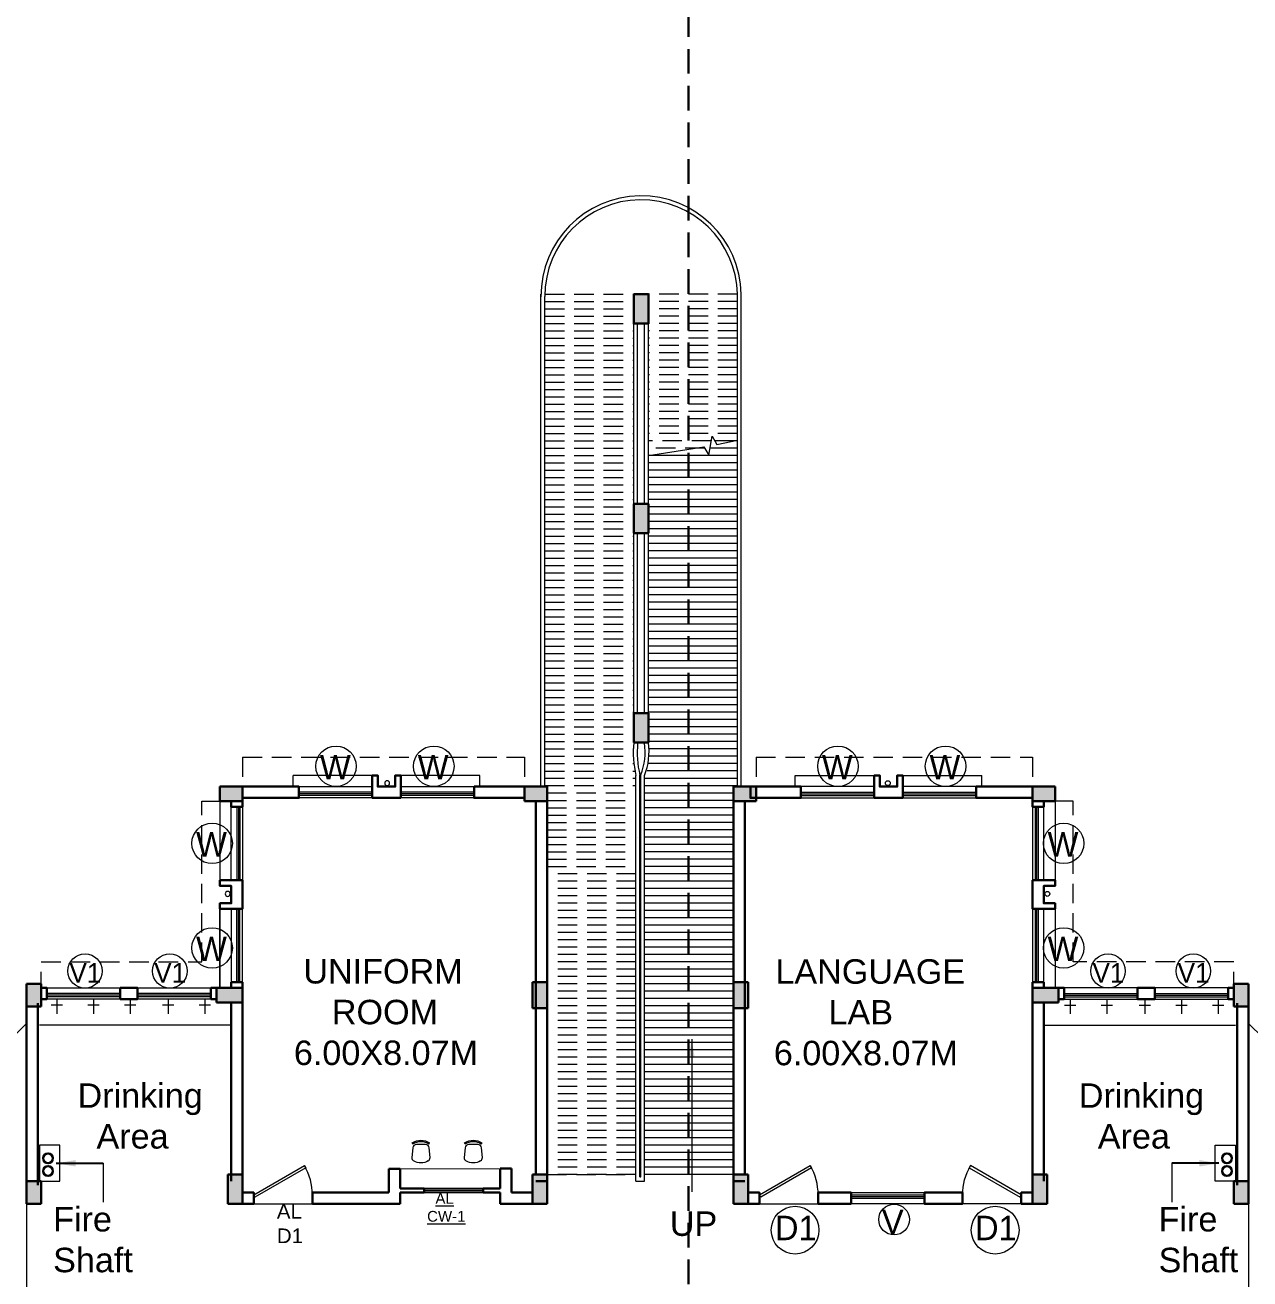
# Model space of a CAD drawing. Header units: millimetres. Extents: x 3614 to 12428, y -844 to 6844.
# Drawn here: x 5424.04 to 5449.09, y -685.36 to -659.72 of the extents above; entities that cross this region are included whole.
import ezdxf

# ---------------------------------------------------------------- set-up
doc = ezdxf.new("R2010")
doc.units = ezdxf.units.MM
doc.header["$LTSCALE"] = 40
doc.header["$MEASUREMENT"] = 0
doc.linetypes.add('DASHED', pattern=[0.75, 0.5, -0.25])
doc.linetypes.add('DASHED2', pattern=[0.375, 0.25, -0.125])
doc.layers.get('0').update_dxf_attribs({"linetype": 'CONTINUOUS', "lineweight": 20})
for name, color, linetype, lineweight in [('CLL LEV.', 15, 'CONTINUOUS', 18), ('Column', 252, 'CONTINUOUS', 30), ('Column Hatch', 253, 'CONTINUOUS', 13), ('Dim', 220, 'CONTINUOUS', 15), ('Door', 54, 'CONTINUOUS', 18), ('EXPANSION JOINT', 248, 'CONTINUOUS', 20), ('Fixture', 44, 'CONTINUOUS', 15), ('Furniture', 13, 'CONTINUOUS', 15), ('Hidden', 30, 'DASHED', 18), ('LINE', 22, 'CONTINUOUS', 13), ('Railing', 23, 'CONTINUOUS', 18), ('RAMP', 213, 'CONTINUOUS', 15), ('Section', 72, 'DASHED2', 30), ('Services', 1, 'DASHED', 30), ('TEXT', 7, 'CONTINUOUS', 20), ('Ventilator', 6, 'DASHED', 18), ('Wall', 7, 'CONTINUOUS', 30), ('Window', 150, 'CONTINUOUS', 15), ('Window-Wall', 7, 'CONTINUOUS', 18)]:
    doc.layers.add(name, color=color, linetype=linetype, lineweight=lineweight)
doc.styles.add('DIM', font='arial.ttf')
doc.styles.add('L120', font='simplex.shx', dxfattribs={"height": 1})
doc.styles.get("Standard").update_dxf_attribs({"font": 'txt.shx', "height": 0.03937})
doc.styles.add('STYLE9', font='GOTHIC.TTF')
doc.styles.add('Tabrej', font='GOTHIC.TTF')
doc.dimstyles.new('Current Dim style', dxfattribs={"dimscale": 0.3, "dimtxt": 1.8, "dimasz": 1.2, "dimexe": 0.18, "dimexo": 1, "dimgap": 0.09, "dimtad": 0, "dimzin": 0, "dimdsep": 46, "dimtxsty": 'Tabrej', "dimcen": 0.09, "dimclrd": 256, "dimclre": 256, "dimclrt": 7, "dimadec": 0, "dimazin": 0, "dimtfac": 1, "dimtofl": 0, "dimtmove": 2, "dimatfit": 3, "dimfxl": 0, "dimtolj": 1, "dimtzin": 0, "dimlwd": -1, "dimlwe": -1, "dimarcsym": 0})
doc.dimstyles.get("Standard").update_dxf_attribs({"dimtxt": 0.18, "dimasz": 0.18, "dimexe": 0.18, "dimexo": 0.0625, "dimgap": 0.09, "dimtad": 0, "dimtih": 1, "dimtoh": 1, "dimdec": 4, "dimzin": 0, "dimdsep": 46, "dimtxsty": 'Standard', "dimcen": 0.09, "dimadec": 0, "dimazin": 0, "dimtfac": 1, "dimtdec": 4, "dimtofl": 0, "dimtmove": 0, "dimatfit": 3, "dimfxl": 0, "dimtolj": 1, "dimtzin": 0, "dimarcsym": 0})

# ---------------------------------------------------------------- blocks, each defined once
blk = doc.blocks.new('colm 600')
at = {"layer": 'Column Hatch'}
h = blk.add_hatch(color=0, dxfattribs=at)
h.dxf.hatch_style = 1
h.paths.add_polyline_path([(5460.775, -628.796), (5460.475, -628.796), (5460.475, -629.396), (5460.775, -629.396)])
at = {"layer": 'Column'}
for p, q in [((5460.775, -628.796), (5460.475, -628.796)), ((5460.475, -628.796), (5460.475, -629.396)), ((5460.775, -629.396), (5460.775, -628.796)), ((5460.475, -629.396), (5460.775, -629.396))]:
    blk.add_line(p, q, dxfattribs=at)
blk = doc.blocks.new('VENT 2')
at = {"layer": 'Ventilator', "linetype": 'Continuous', "ltscale": 0.02}
for p, q in [((0, 0.182), (1.5, 0.182)), ((0, 0.152), (1.5, 0.152))]:
    blk.add_line(p, q, dxfattribs=at)
at = {"layer": 'Window-Wall'}
for p, q in [((0, 0.23), (1.5, 0.23)), ((0, 0), (0, 0.23)), ((0, 0.115), (1.5, 0.115)), ((1.5, 0), (0, 0)), ((1.5, 0.23), (1.5, 0))]:
    blk.add_line(p, q, dxfattribs=at)
blk = doc.blocks.new('COLUMN 546')
at = {"layer": 'Column Hatch'}
h = blk.add_hatch(color=0, dxfattribs=at)
h.dxf.hatch_style = 1
h.paths.add_polyline_path([(0, 0), (0.3, 0), (0.3, 0.46), (0, 0.46)])
at = {"layer": 'Column'}
for p, q in [((0.3, 0.46), (0, 0.46)), ((0, 0.46), (0, 0)), ((0.3, 0), (0.3, 0.46)), ((0, 0), (0.3, 0))]:
    blk.add_line(p, q, dxfattribs=at)
blk = doc.blocks.new('WINDOW 1')
at = {"layer": 'CLL LEV.'}
for p, q in [((-0.115, -0.23), (-0.115, -0.46)), ((1.615, -0.23), (1.615, -0.46)), ((-0.115, -0.46), (1.615, -0.46))]:
    blk.add_line(p, q, dxfattribs=at)
at = {"layer": 'Window'}
for p, q in [((0, -0.051), (1.5, -0.051)), ((0, -0.081), (1.5, -0.081))]:
    blk.add_line(p, q, dxfattribs=at)
at = {"layer": 'Window-Wall'}
for p, q in [((0, 0), (1.5, 0)), ((0, -0.23), (0, 0)), ((1.5, 0), (1.5, -0.23)), ((0, -0.115), (1.5, -0.115)), ((1.5, -0.23), (0, -0.23))]:
    blk.add_line(p, q, dxfattribs=at)
blk = doc.blocks.new('SHAFT2')
at = {"layer": 'Fixture'}
blk.add_circle((0.302, 0.307), 0.05, dxfattribs=at)
at = {"layer": 'Wall'}
blk.add_lwpolyline([(0, 0.585), (0.46, 0.585), (0.46, 0.47), (0.23, 0.47), (0.23, 0.115), (0.46, 0.115), (0.46, 0), (0, 0), (0, 0.585)], dxfattribs=at)
blk = doc.blocks.new('*U18')
for p, q in [((0, 0), (0, -6)), ((40, 0), (40, -6))]:
    blk.add_line(p, q)
blk.add_lwpolyline([(0, 0), (34.64, 20), (35.52, 18.48), (0.87, -1.52)], close=True)
blk.add_arc((0, 0), 40, 0, 30)
blk = doc.blocks.new('DOOR1')
at = {"layer": 'Door'}
blk.add_line((0, 0), (1.2, 0), dxfattribs=at)
at = {"layer": 'Door', "xscale": 0.0300000000000013, "yscale": 0.0300000000000013, "zscale": 0.0300000000000013}
blk.add_blockref('*U18', (0, 0.18), dxfattribs=at)
blk = doc.blocks.new('COLM 530')
at = {"layer": 'Column Hatch'}
h = blk.add_hatch(color=0, dxfattribs=at)
h.dxf.hatch_style = 1
h.paths.add_polyline_path([(5443.518, -633.795), (5443.218, -633.795), (5443.218, -634.325), (5443.518, -634.325)])
at = {"layer": 'Column'}
for p, q in [((5443.518, -633.795), (5443.218, -633.795)), ((5443.218, -633.795), (5443.218, -634.325)), ((5443.518, -634.325), (5443.518, -633.795)), ((5443.218, -634.325), (5443.518, -634.325))]:
    blk.add_line(p, q, dxfattribs=at)
blk = doc.blocks.new('PROJ FNVJ')
at = {"layer": 'Hidden', "ltscale": 0.02}
for p, q in [((5461.628, -603.619), (5467.398, -603.619)), ((5461.628, -603.619), (5461.628, -604.221)), ((5467.398, -603.619), (5467.398, -604.221))]:
    blk.add_line(p, q, dxfattribs=at)
blk = doc.blocks.new('DDDD')
at = {"layer": 'TEXT', "color": 3, "ltscale": 0.2}
blk.add_circle((2085.909, -1030.934), 0.488, dxfattribs=at)
at = {"layer": 'TEXT', "color": 3, "style": 'STYLE9'}
blk.add_text('D1', height=0.5, dxfattribs=at).set_placement((2085.496, -1031.139))
blk = doc.blocks.new('W')
at = {"layer": 'TEXT', "color": 3}
blk.add_circle((2080.863, -1087.688), 0.414, dxfattribs=at)
at = {"layer": 'TEXT', "color": 3, "style": 'STYLE9'}
blk.add_text('W', height=0.5, dxfattribs=at).set_placement((2080.534, -1087.956))
blk = doc.blocks.new('VVV')
at = {"layer": 'TEXT', "color": 3, "ltscale": 0.2}
blk.add_circle((2082.528, -1073.943), 0.314, dxfattribs=at)
at = {"layer": 'TEXT', "color": 3, "style": 'STYLE9'}
blk.add_text('V', height=0.5, dxfattribs=at).set_placement((2082.277, -1074.243))
blk = doc.blocks.new('VENT TOILET')
at = {"layer": 'TEXT', "color": 3, "ltscale": 0.2}
blk.add_circle((5438.623, -662.256), 0.352, dxfattribs=at)
at = {"layer": 'TEXT', "color": 3, "style": 'STYLE9'}
blk.add_text('V1', height=0.4, dxfattribs=at).set_placement((5438.303, -662.494))
blk = doc.blocks.new('chair1')
for p, q in [((527, 224), (556, 243)), ((527, -224), (556, -243))]:
    blk.add_line(p, q)
blk.add_lwpolyline([(58, 204, -0.283804), (155, 253), (416, 230, -0.389031), (510, 127), (510, -127, -0.389031), (416, -230), (155, -253, -0.283804), (58, -204)], format="xyb")
for centre, radius, start, end in [((390, 0), 390, 148.3892, 211.6108), ((201, 0), 396, 325.6197, 34.3803), ((201, 0), 430, 325.6197, 34.3803)]:
    blk.add_arc(centre, radius, start, end)
blk = doc.blocks.new('SECT BB')
at = {"layer": 'Section', "ltscale": 0.05}
blk.add_line((5470.752, -343.655), (5470.752, -289.614), dxfattribs=at)

msp = doc.modelspace()

# ---------------------------------------------------------------- linework, layer by layer
at = {"layer": 'CLL LEV.'}
for p, q in [((5428.2537, -677.6775), (5428.0237, -677.6775)), ((5428.0237, -677.6775), (5428.0237, -679.4075)), ((5444.8737, -677.6775), (5445.1037, -677.6775)), ((5445.1037, -677.6775), (5445.1037, -679.4075))]:
    msp.add_line(p, q, dxfattribs=at)
at = {"layer": 'Dim'}
for p, q in [((5436.5669, -676.3225), (5436.5669, -676.3225)), ((5436.7869, -676.3225), (5436.7869, -676.3225)), ((5425.6345, -682.9943), (5425.6345, -683.788)), ((5447.4929, -682.9943), (5447.4929, -683.788))]:
    msp.add_line(p, q, dxfattribs=at)
at = {"layer": 'Dim', "linetype": 'Continuous'}
msp.add_lwpolyline([(5436.7869, -668.5225), (5437.9213, -668.3438), (5438.0209, -668.5163), (5438.09, -668.1238), (5438.1897, -668.2964), (5438.6069, -668.2063)], dxfattribs=at)
at = {"layer": 'EXPANSION JOINT', "linetype": 'ByBlock', "ltscale": 0.05}
for p, q in [((5424.0687, -683.8225), (5424.0687, -687.6375)), ((5449.0587, -683.8225), (5449.0587, -687.6375))]:
    msp.add_line(p, q, dxfattribs=at)
at = {"layer": 'Fixture', "linetype": 'ByBlock', "ltscale": 0.05}
for p, q in [((5424.6887, -679.6375), (5424.6887, -679.9375)), ((5425.4387, -679.6375), (5425.4387, -679.9375)), ((5426.1887, -679.6375), (5426.1887, -679.9375)), ((5426.9637, -679.6375), (5426.9637, -679.9375)), ((5427.7137, -679.6375), (5427.7137, -679.9375)), ((5445.4151, -679.6375), (5445.4151, -679.9375)), ((5446.1651, -679.6375), (5446.1651, -679.9375)), ((5446.9401, -679.6375), (5446.9401, -679.9375)), ((5447.6901, -679.6375), (5447.6901, -679.9375)), ((5448.4401, -679.6375), (5448.4401, -679.9375)), ((5424.8037, -679.7589), (5424.5737, -679.7589)), ((5425.5537, -679.7589), (5425.3237, -679.7589)), ((5426.3037, -679.7589), (5426.0737, -679.7589)), ((5427.0787, -679.7589), (5426.8487, -679.7589)), ((5427.8287, -679.7589), (5427.5987, -679.7589)), ((5445.3001, -679.7589), (5445.5301, -679.7589)), ((5446.0501, -679.7589), (5446.2801, -679.7589)), ((5446.8251, -679.7589), (5447.0551, -679.7589)), ((5447.5751, -679.7589), (5447.8051, -679.7589)), ((5448.3251, -679.7589), (5448.5551, -679.7589)), ((5428.2537, -680.1693), (5424.3337, -680.1693)), ((5444.8751, -680.1693), (5448.7951, -680.1693))]:
    msp.add_line(p, q, dxfattribs=at)
at = {"layer": 'Furniture', "ltscale": 10000}
msp.add_line((5431.7087, -683.1056), (5433.7555, -683.1023), dxfattribs=at)
at = {"layer": 'Hidden', "ltscale": 0.02}
for p, q in [((5438.9887, -674.6904), (5444.6437, -674.6904)), ((5438.9887, -674.6904), (5438.9887, -675.2925)), ((5444.6437, -674.6904), (5444.6437, -675.2925)), ((5427.6537, -678.8775), (5427.6537, -675.5925)), ((5427.6537, -675.5925), (5428.2537, -675.5925)), ((5445.4737, -675.5925), (5444.8737, -675.5925)), ((5445.4737, -678.8775), (5445.4737, -675.5925)), ((5424.3701, -679.4775), (5424.3701, -678.8775)), ((5424.3701, -678.8775), (5427.6537, -678.8775)), ((5448.7573, -678.8775), (5445.4737, -678.8775)), ((5448.7573, -679.4775), (5448.7573, -678.8775))]:
    msp.add_line(p, q, dxfattribs=at)
at = {"layer": 'LINE', "linetype": 'ByBlock', "ltscale": 0.05}
for points in [[(5424.7503, -682.6261), (5424.3337, -682.6261), (5424.3337, -683.3625), (5424.7503, -683.3625)], [(5448.3771, -682.6261), (5448.7937, -682.6261), (5448.7937, -683.3625), (5448.3771, -683.3625)]]:
    msp.add_lwpolyline(points, close=True, dxfattribs=at)
at = {"layer": 'Railing'}
for p, q in [((5434.5887, -675.2925), (5434.5887, -665.2225)), ((5434.6687, -675.2925), (5434.6687, -665.2732)), ((5436.4869, -674.3925), (5436.4869, -665.2225)), ((5436.7869, -674.3925), (5436.7869, -665.2225)), ((5438.6069, -675.2925), (5438.6069, -665.2225)), ((5438.6869, -675.2925), (5438.6869, -665.2225)), ((5436.5669, -669.5075), (5436.5669, -665.8225)), ((5436.7069, -669.5075), (5436.7069, -665.8225)), ((5436.5669, -673.7925), (5436.5669, -670.1075)), ((5436.7069, -673.7925), (5436.7069, -670.1075)), ((5436.5319, -683.3572), (5436.5319, -675.0625)), ((5436.6119, -683.2702), (5436.6119, -675.0532)), ((5436.6287, -683.2702), (5436.6287, -675.0533)), ((5436.7087, -683.3572), (5436.7087, -675.0626)), ((5436.6119, -683.2702), (5436.6287, -683.2702)), ((5436.5319, -683.3572), (5436.7087, -683.3572))]:
    msp.add_line(p, q, dxfattribs=at)
for centre, radius, start, end in [((5436.638, -665.2618), 2.0493, 1.14574, 180.33026), ((5436.638, -665.2618), 1.9693, 1.14574, 180.33026), ((5438.5596, -674.5898), 2.0821, 174.56259, 193.12232), ((5438.5596, -674.5898), 2.0021, 174.56259, 193.3831), ((5435.4509, -674.5803), 1.2692, 338.12263, 8.16683), ((5435.476, -674.5792), 1.3241, 338.58679, 8.10546)]:
    msp.add_arc(centre, radius, start, end, dxfattribs=at)
at = {"layer": 'RAMP', "linetype": 'DASHED', "ltscale": 0.02}
for p, q in [((5434.6687, -665.2225), (5436.4869, -665.2225)), ((5438.6069, -665.2225), (5436.7869, -665.2225)), ((5434.6687, -665.3725), (5436.4869, -665.3725)), ((5434.6687, -665.5225), (5436.4869, -665.5225)), ((5438.6069, -665.3725), (5436.7869, -665.3725)), ((5438.6069, -665.5225), (5436.7869, -665.5225)), ((5434.6687, -665.6725), (5436.4869, -665.6725)), ((5434.6687, -665.8225), (5436.4869, -665.8225)), ((5438.6069, -665.6725), (5436.7869, -665.6725)), ((5438.6069, -665.8225), (5436.7869, -665.8225)), ((5434.6687, -665.9725), (5436.4869, -665.9725)), ((5438.6069, -665.9725), (5436.7869, -665.9725)), ((5434.6687, -666.1225), (5436.4869, -666.1225)), ((5434.6687, -666.2725), (5436.4869, -666.2725)), ((5438.6069, -666.1225), (5436.7869, -666.1225)), ((5438.6069, -666.2725), (5436.7869, -666.2725)), ((5434.6687, -666.4225), (5436.4869, -666.4225)), ((5434.6687, -666.5725), (5436.4869, -666.5725)), ((5438.6069, -666.4225), (5436.7869, -666.4225)), ((5438.6069, -666.5725), (5436.7869, -666.5725)), ((5434.6687, -666.7225), (5436.4869, -666.7225)), ((5438.6069, -666.7225), (5436.7869, -666.7225)), ((5434.6687, -666.8725), (5436.4869, -666.8725)), ((5434.6687, -667.0225), (5436.4869, -667.0225)), ((5438.6069, -666.8725), (5436.7869, -666.8725)), ((5438.6069, -667.0225), (5436.7869, -667.0225)), ((5434.6687, -667.1725), (5436.4869, -667.1725)), ((5434.6687, -667.3225), (5436.4869, -667.3225)), ((5438.6069, -667.1725), (5436.7869, -667.1725)), ((5438.6069, -667.3225), (5436.7869, -667.3225)), ((5434.6687, -667.4725), (5436.4869, -667.4725)), ((5434.6687, -667.6225), (5436.4869, -667.6225)), ((5438.6069, -667.4725), (5436.7869, -667.4725)), ((5438.6069, -667.6225), (5436.7869, -667.6225)), ((5434.6687, -667.7725), (5436.4869, -667.7725)), ((5438.6069, -667.7725), (5436.7869, -667.7725)), ((5434.6687, -667.9225), (5436.4869, -667.9225)), ((5434.6687, -668.0725), (5436.4869, -668.0725)), ((5438.6069, -667.9225), (5436.7869, -667.9225)), ((5438.6069, -668.0725), (5436.7869, -668.0725)), ((5434.6687, -668.2225), (5436.4869, -668.2225)), ((5434.6687, -668.3725), (5436.4869, -668.3725)), ((5438.0727, -668.2225), (5436.7869, -668.2225)), ((5437.9379, -668.3725), (5436.7869, -668.3725)), ((5434.6687, -668.5225), (5436.4869, -668.5225)), ((5434.6687, -668.6725), (5436.4869, -668.6725)), ((5434.6687, -668.8225), (5436.4869, -668.8225)), ((5434.6687, -668.9725), (5436.4869, -668.9725)), ((5434.6687, -669.1225), (5436.4869, -669.1225)), ((5434.6687, -669.2725), (5436.4869, -669.2725)), ((5434.6687, -669.4225), (5436.4869, -669.4225)), ((5434.6687, -669.5725), (5436.4869, -669.5725)), ((5434.6687, -669.7225), (5436.4869, -669.7225)), ((5434.6687, -669.8725), (5436.4869, -669.8725)), ((5434.6687, -670.0225), (5436.4869, -670.0225)), ((5434.6687, -670.1725), (5436.4869, -670.1725)), ((5434.6687, -670.3225), (5436.4869, -670.3225)), ((5434.6687, -670.4725), (5436.4869, -670.4725)), ((5434.6687, -670.6225), (5436.4869, -670.6225)), ((5434.6687, -670.7725), (5436.4869, -670.7725)), ((5434.6687, -670.9225), (5436.4869, -670.9225)), ((5434.6687, -671.0725), (5436.4869, -671.0725)), ((5434.6687, -671.2225), (5436.4869, -671.2225)), ((5434.6687, -671.3725), (5436.4869, -671.3725)), ((5434.6687, -671.5225), (5436.4869, -671.5225)), ((5434.6687, -671.6725), (5436.4869, -671.6725)), ((5434.6687, -671.8225), (5436.4869, -671.8225)), ((5434.6687, -671.9725), (5436.4869, -671.9725)), ((5434.6687, -672.1225), (5436.4869, -672.1225)), ((5434.6687, -672.2725), (5436.4869, -672.2725)), ((5434.6687, -672.4225), (5436.4869, -672.4225)), ((5434.6687, -672.5725), (5436.4869, -672.5725)), ((5434.6687, -672.7225), (5436.4869, -672.7225)), ((5434.6687, -672.8725), (5436.4869, -672.8725)), ((5434.6687, -673.0225), (5436.4869, -673.0225)), ((5434.6687, -673.1725), (5436.4869, -673.1725)), ((5434.6687, -673.3225), (5436.4869, -673.3225)), ((5434.6687, -673.4725), (5436.4869, -673.4725)), ((5434.6687, -673.6225), (5436.4869, -673.6225)), ((5434.6687, -673.7725), (5436.4869, -673.7725)), ((5434.6687, -673.9225), (5436.4869, -673.9225)), ((5434.6687, -674.0725), (5436.4869, -674.0725)), ((5434.6687, -674.2225), (5436.4869, -674.2225)), ((5434.6687, -674.3725), (5436.4869, -674.3725)), ((5434.6687, -674.5225), (5436.4869, -674.5225)), ((5434.6687, -674.6725), (5436.4869, -674.6725)), ((5434.6687, -674.8225), (5436.4869, -674.8225)), ((5434.6687, -674.9751), (5436.5135, -674.9751)), ((5434.6687, -675.1225), (5436.5319, -675.1225)), ((5434.6687, -675.2725), (5436.5319, -675.2725)), ((5434.7137, -675.4225), (5436.5319, -675.4225)), ((5434.7137, -675.5725), (5436.5319, -675.5725)), ((5434.7137, -675.7225), (5436.5319, -675.7225)), ((5434.7137, -675.8725), (5436.5319, -675.8725)), ((5434.7137, -676.0225), (5436.5319, -676.0225)), ((5434.7137, -676.1725), (5436.5319, -676.1725)), ((5434.7137, -676.3225), (5436.5319, -676.3225)), ((5434.7137, -676.4725), (5436.5319, -676.4725)), ((5434.7137, -676.6225), (5436.5264, -676.6225)), ((5434.7137, -676.7725), (5436.5226, -676.7725)), ((5434.7137, -676.9225), (5436.5319, -676.9225)), ((5436.5319, -677.0725), (5434.7137, -677.0725)), ((5436.5319, -677.2225), (5434.7137, -677.2225)), ((5436.5319, -677.3725), (5434.7137, -677.3725)), ((5436.5319, -677.5225), (5434.7137, -677.5225)), ((5436.5319, -677.6725), (5434.7137, -677.6725)), ((5436.5319, -677.8225), (5434.7137, -677.8225)), ((5436.5319, -677.9725), (5434.7137, -677.9725)), ((5436.5319, -678.1225), (5434.7137, -678.1225)), ((5436.5319, -678.2725), (5434.7137, -678.2725)), ((5436.5319, -678.4225), (5434.7137, -678.4225)), ((5436.5319, -678.5725), (5434.7137, -678.5725)), ((5436.5319, -678.7225), (5434.7137, -678.7225)), ((5436.5319, -678.8725), (5434.7137, -678.8725)), ((5436.5319, -679.0225), (5434.7137, -679.0225)), ((5436.5319, -679.1725), (5434.7137, -679.1725)), ((5436.5319, -679.3225), (5434.7137, -679.3225)), ((5436.5319, -679.4725), (5434.7137, -679.4725)), ((5436.5319, -679.6225), (5434.7137, -679.6225)), ((5436.5319, -679.7725), (5434.7137, -679.7725)), ((5436.5319, -679.9225), (5434.7137, -679.9225)), ((5436.5319, -680.0725), (5434.7137, -680.0725)), ((5436.5319, -680.2225), (5434.7137, -680.2225)), ((5436.5319, -680.3725), (5434.7137, -680.3725)), ((5436.5319, -680.5225), (5434.7137, -680.5225)), ((5436.5319, -680.6725), (5434.7137, -680.6725)), ((5436.5319, -680.8225), (5434.7137, -680.8225)), ((5436.5319, -680.9725), (5434.7137, -680.9725)), ((5436.5319, -681.1225), (5434.7137, -681.1225)), ((5436.5319, -681.2725), (5434.7137, -681.2725)), ((5436.5319, -681.4225), (5434.7137, -681.4225)), ((5436.5319, -681.5725), (5434.7137, -681.5725)), ((5436.5319, -681.7225), (5434.7137, -681.7225)), ((5436.5319, -681.8725), (5434.7137, -681.8725)), ((5436.5319, -682.0225), (5434.7137, -682.0225)), ((5436.5319, -682.1725), (5434.7137, -682.1725)), ((5436.5319, -682.3225), (5434.7137, -682.3225)), ((5436.5319, -682.4725), (5434.7137, -682.4725)), ((5436.5319, -682.6225), (5434.7137, -682.6225)), ((5436.5319, -682.7725), (5434.7137, -682.7725)), ((5436.5319, -682.9225), (5434.7137, -682.9225)), ((5436.5319, -683.0725), (5434.7137, -683.0725)), ((5434.7137, -683.2225), (5436.5319, -683.2225)), ((5436.5319, -683.2225), (5434.7137, -683.2225))]:
    msp.add_line(p, q, dxfattribs=at)
at = {"layer": 'RAMP'}
for p, q in [((5438.6069, -668.3725), (5438.0463, -668.3725)), ((5438.6069, -668.2225), (5438.147, -668.2225)), ((5438.6069, -668.5225), (5436.7869, -668.5225)), ((5438.6069, -668.6725), (5436.7869, -668.6725)), ((5438.6069, -668.8225), (5436.7869, -668.8225)), ((5438.6069, -668.9725), (5436.7869, -668.9725)), ((5438.6069, -669.1225), (5436.7869, -669.1225)), ((5438.6069, -669.2725), (5436.7869, -669.2725)), ((5438.6069, -669.4225), (5436.7869, -669.4225)), ((5438.6069, -669.5725), (5436.7869, -669.5725)), ((5438.6069, -669.7225), (5436.7869, -669.7225)), ((5438.6069, -669.8725), (5436.7869, -669.8725)), ((5438.6069, -670.0225), (5436.7869, -670.0225)), ((5438.6069, -670.1725), (5436.7869, -670.1725)), ((5438.6069, -670.3225), (5436.7869, -670.3225)), ((5438.6069, -670.4725), (5436.7869, -670.4725)), ((5438.6069, -670.6225), (5436.7869, -670.6225)), ((5438.6069, -670.7725), (5436.7869, -670.7725)), ((5438.6069, -670.9225), (5436.7869, -670.9225)), ((5438.6069, -671.0725), (5436.7869, -671.0725)), ((5438.6069, -671.2225), (5436.7869, -671.2225)), ((5438.6069, -671.3725), (5436.7869, -671.3725)), ((5438.6069, -671.5225), (5436.7869, -671.5225)), ((5438.6069, -671.6725), (5436.7869, -671.6725)), ((5438.6069, -671.8225), (5436.7869, -671.8225)), ((5438.6069, -671.9725), (5436.7869, -671.9725)), ((5438.6069, -672.1225), (5436.7869, -672.1225)), ((5438.6069, -672.2725), (5436.7869, -672.2725)), ((5438.6069, -672.4225), (5436.7869, -672.4225)), ((5438.6069, -672.5725), (5436.7869, -672.5725)), ((5438.6069, -672.7225), (5436.7869, -672.7225)), ((5438.6069, -672.8725), (5436.7869, -672.8725)), ((5438.6069, -673.0225), (5436.7869, -673.0225)), ((5438.6069, -673.1725), (5436.7869, -673.1725)), ((5438.6069, -673.3225), (5436.7869, -673.3225)), ((5438.6069, -673.4725), (5436.7869, -673.4725)), ((5438.6069, -673.6225), (5436.7869, -673.6225)), ((5438.6069, -673.7725), (5436.7869, -673.7725)), ((5438.6069, -673.9225), (5436.7869, -673.9225)), ((5438.6069, -674.0725), (5436.7869, -674.0725)), ((5438.6069, -674.2225), (5436.7869, -674.2225)), ((5438.6069, -674.3725), (5436.7869, -674.3725)), ((5438.6069, -674.5225), (5436.7869, -674.5225)), ((5438.6069, -674.6725), (5436.7869, -674.6725)), ((5438.6069, -674.9725), (5436.7608, -674.9725)), ((5438.6069, -674.8225), (5436.7869, -674.8225)), ((5438.6069, -675.1226), (5436.7087, -675.1226)), ((5438.6069, -675.2726), (5436.7087, -675.2726)), ((5438.5287, -675.4226), (5436.7087, -675.4226)), ((5438.5287, -675.5726), (5436.7087, -675.5726)), ((5438.5287, -675.7226), (5436.7087, -675.7226)), ((5438.5287, -675.8726), (5436.7087, -675.8726)), ((5438.5287, -676.0226), (5436.7087, -676.0226)), ((5438.5287, -676.1726), (5436.7087, -676.1726)), ((5438.5287, -676.3226), (5436.7087, -676.3226)), ((5438.5287, -676.4726), (5436.7087, -676.4726)), ((5438.5287, -676.6226), (5436.7142, -676.6226)), ((5438.5287, -676.7726), (5436.7179, -676.7726)), ((5438.5287, -676.9226), (5436.7087, -676.9226)), ((5438.4995, -677.0726), (5436.7087, -677.0726)), ((5438.5287, -677.2226), (5436.7087, -677.2226)), ((5438.5287, -677.3726), (5436.7087, -677.3726)), ((5438.5287, -677.5226), (5436.7087, -677.5226)), ((5438.5287, -677.6726), (5436.7087, -677.6726)), ((5438.5287, -677.8226), (5436.7087, -677.8226)), ((5438.5287, -677.9726), (5436.7087, -677.9726)), ((5438.5287, -678.1226), (5436.7087, -678.1226)), ((5438.5287, -678.2726), (5436.7087, -678.2726)), ((5438.5287, -678.4226), (5436.7087, -678.4226)), ((5438.5287, -678.5726), (5436.7087, -678.5726)), ((5438.5287, -678.7226), (5436.7087, -678.7226)), ((5438.5287, -678.8726), (5436.7087, -678.8726)), ((5438.5287, -679.0226), (5436.7087, -679.0226)), ((5438.5287, -679.1726), (5436.7087, -679.1726)), ((5438.5287, -679.3226), (5436.7087, -679.3226)), ((5438.5287, -679.4726), (5436.7087, -679.4726)), ((5438.5287, -679.6226), (5436.7087, -679.6226)), ((5438.5287, -679.7726), (5436.7087, -679.7726)), ((5438.5287, -679.9226), (5436.7087, -679.9226)), ((5438.5287, -680.0726), (5436.7087, -680.0726)), ((5438.5287, -680.2226), (5436.7087, -680.2226)), ((5438.5287, -680.3726), (5436.7087, -680.3726)), ((5438.5287, -680.5226), (5436.7087, -680.5226)), ((5438.5287, -680.6726), (5436.7087, -680.6726)), ((5438.5287, -680.8226), (5436.7087, -680.8226)), ((5438.5287, -680.9726), (5436.7087, -680.9726)), ((5438.5287, -681.1226), (5436.7087, -681.1226)), ((5438.5287, -681.2726), (5436.7087, -681.2726)), ((5438.5287, -681.4226), (5436.7087, -681.4226)), ((5438.5287, -681.5726), (5436.7087, -681.5726)), ((5438.5287, -681.7226), (5436.7087, -681.7226)), ((5438.5287, -681.8726), (5436.7087, -681.8726)), ((5438.5287, -682.0226), (5436.7087, -682.0226)), ((5438.5287, -682.1726), (5436.7087, -682.1726)), ((5438.5287, -682.3226), (5436.7087, -682.3226)), ((5438.5287, -682.4726), (5436.7087, -682.4726)), ((5438.5287, -682.6226), (5436.7087, -682.6226)), ((5438.5287, -682.7726), (5436.7087, -682.7726)), ((5438.5287, -682.9226), (5436.7087, -682.9226)), ((5438.5287, -683.0726), (5436.7087, -683.0726)), ((5438.5287, -683.2226), (5436.7087, -683.2226))]:
    msp.add_line(p, q, dxfattribs=at)
at = {"layer": 'Services', "linetype": 'ByBlock', "ltscale": 0.05}
for centre in [(5424.5071, -682.8923), (5448.6203, -682.8923), (5424.5071, -683.1525), (5448.6203, -683.1525)]:
    msp.add_circle(centre, 0.1, dxfattribs=at)
at = {"layer": 'Wall'}
for p, q in [((5434.4837, -675.5925), (5434.4837, -683.2225)), ((5434.7137, -675.5925), (5434.7137, -683.2225)), ((5438.5287, -675.5926), (5438.5287, -683.2226)), ((5438.7587, -675.5926), (5438.7587, -683.2226)), ((5431.7087, -683.1056), (5431.4787, -683.1059)), ((5431.4787, -683.1059), (5431.4787, -683.5924)), ((5431.7087, -683.1056), (5431.7087, -683.5081)), ((5433.9863, -683.102), (5433.7563, -683.1023)), ((5433.7563, -683.5081), (5433.7563, -683.1023)), ((5433.9863, -683.5925), (5433.9863, -683.102)), ((5431.7087, -683.5081), (5432.1981, -683.5081)), ((5432.1981, -683.5925), (5432.1981, -683.5081)), ((5433.4081, -683.5081), (5433.7563, -683.5081)), ((5433.4081, -683.5925), (5433.4081, -683.5081)), ((5429.9137, -683.5922), (5431.4787, -683.5924)), ((5429.9137, -683.8225), (5429.9137, -683.5922)), ((5431.7087, -683.5925), (5432.1981, -683.5925)), ((5431.7087, -683.5925), (5431.7087, -683.8225)), ((5433.4081, -683.5925), (5433.7563, -683.5925)), ((5433.7563, -683.8225), (5433.7563, -683.5925)), ((5434.4137, -683.5925), (5433.9863, -683.5925)), ((5429.9137, -683.8225), (5431.7087, -683.8225)), ((5434.4137, -683.8225), (5433.7563, -683.8225))]:
    msp.add_line(p, q, dxfattribs=at)
at = {"layer": 'Wall', "linetype": 'ByBlock', "ltscale": 0.05}
for p, q in [((5424.0687, -683.3625), (5424.0687, -679.7193)), ((5424.2987, -683.4425), (5424.2987, -679.7193)), ((5448.8287, -683.4425), (5448.8287, -679.7193)), ((5449.0587, -683.3625), (5449.0587, -679.7193))]:
    msp.add_line(p, q, dxfattribs=at)
at = {"layer": 'Wall', "ltscale": 0.05}
for p, q in [((5428.2537, -679.7075), (5428.2537, -683.3625)), ((5428.4837, -679.7075), (5428.4837, -683.3625)), ((5444.6437, -679.7075), (5444.6437, -683.3625)), ((5444.8737, -679.7075), (5444.8737, -683.3625)), ((5434.7137, -683.3626), (5434.4837, -683.3626)), ((5438.5287, -683.3626), (5438.7587, -683.3626))]:
    msp.add_line(p, q, dxfattribs=at)
at = {"layer": 'Wall'}
for points in [[(5428.4837, -675.2925), (5429.6373, -675.2925), (5429.6373, -675.5225), (5428.4837, -675.5225), (5428.4837, -675.2925)], [(5433.2223, -675.2925), (5434.2537, -675.2925), (5434.2537, -675.5225), (5433.2223, -675.5225), (5433.2223, -675.2925)], [(5439.9051, -675.2925), (5438.8737, -675.2925), (5438.8737, -675.5225), (5439.9051, -675.5225), (5439.9051, -675.2925)], [(5444.6437, -675.2925), (5443.4901, -675.2925), (5443.4901, -675.5225), (5444.6437, -675.5225), (5444.6437, -675.2925)], [(5428.2537, -675.5925), (5428.2537, -675.7075), (5428.4837, -675.7075), (5428.4837, -675.5925), (5428.2537, -675.5925)], [(5428.2537, -675.7075), (5428.2537, -675.5925), (5428.4837, -675.5925), (5428.4837, -675.7075), (5428.2537, -675.7075)], [(5444.8737, -675.5925), (5444.8737, -675.7075), (5444.6437, -675.7075), (5444.6437, -675.5925), (5444.8737, -675.5925)], [(5444.8737, -675.7075), (5444.8737, -675.5925), (5444.6437, -675.5925), (5444.6437, -675.7075), (5444.8737, -675.7075)], [(5424.3687, -679.6375), (5424.3687, -679.4075), (5424.4851, -679.4075), (5424.4851, -679.6375), (5424.3687, -679.6375)], [(5425.9851, -679.6375), (5425.9851, -679.4075), (5426.3387, -679.4075), (5426.3387, -679.6375), (5425.9851, -679.6375)], [(5427.8387, -679.6375), (5427.8387, -679.4075), (5427.9551, -679.4075), (5427.9551, -679.6375), (5427.8387, -679.6375)], [(5428.2537, -679.2925), (5428.2537, -679.4075), (5428.4837, -679.4075), (5428.4837, -679.2925), (5428.2537, -679.2925)], [(5444.8737, -679.4075), (5444.8737, -679.2925), (5444.6437, -679.2925), (5444.6437, -679.4075), (5444.8737, -679.4075)], [(5445.2901, -679.6375), (5445.2901, -679.4075), (5445.1737, -679.4075), (5445.1737, -679.6375), (5445.2901, -679.6375)], [(5447.1437, -679.6375), (5447.1437, -679.4075), (5446.7901, -679.4075), (5446.7901, -679.6375), (5447.1437, -679.6375)], [(5448.7601, -679.6375), (5448.7601, -679.4075), (5448.6437, -679.4075), (5448.6437, -679.6375), (5448.7601, -679.6375)], [(5428.4837, -683.5925), (5428.4837, -683.8225), (5428.7137, -683.8225), (5428.7137, -683.5925), (5428.4837, -683.5925)], [(5438.8287, -683.5926), (5438.8287, -683.8226), (5439.0587, -683.8226), (5439.0587, -683.5926), (5438.8287, -683.5926)], [(5440.2587, -683.5926), (5440.2587, -683.8226), (5440.9315, -683.8226), (5440.9315, -683.5926), (5440.2587, -683.5926)], [(5443.2137, -683.5925), (5443.2137, -683.8225), (5442.4315, -683.8225), (5442.4315, -683.5925), (5443.2137, -683.5925)], [(5444.6437, -683.5925), (5444.6437, -683.8225), (5444.4137, -683.8225), (5444.4137, -683.5925), (5444.6437, -683.5925)]]:
    msp.add_lwpolyline(points, dxfattribs=at)
at = {"layer": 'Window', "ltscale": 0.05}
for p, q in [((5432.1981, -683.5368), (5433.4081, -683.5368)), ((5432.1981, -683.5599), (5433.4081, -683.5599))]:
    msp.add_line(p, q, dxfattribs=at)
at = {"layer": 'Window-Wall'}
for p, q in [((5428.2537, -677.7925), (5428.4837, -677.7925)), ((5444.8737, -677.7925), (5444.6437, -677.7925)), ((5433.4081, -683.5081), (5432.1981, -683.5081)), ((5432.1981, -683.5925), (5433.4081, -683.5925))]:
    msp.add_line(p, q, dxfattribs=at)
at = {"layer": 'Window-Wall', "linetype": 'DASHED', "ltscale": 0.05}
for p, q in [((5424.0687, -680.1325), (5420.4137, -683.7425)), ((5449.0587, -680.1325), (5452.7137, -683.7425))]:
    msp.add_line(p, q, dxfattribs=at)

# ---------------------------------------------------------------- block references
for name, p in [('colm 600', (-23.9882, -36.4267)), ('colm 600', (-23.9882, -40.7117)), ('colm 600', (-23.9882, -44.9967)), ('COLM 530', (-8.8041, -45.4976)), ('COLM 530', (-4.6891, -45.4976)), ('colm 600', (-32.2914, -54.4267)), ('colm 600', (-26.0614, -54.4267)), ('colm 600', (-21.9464, -54.4268))]:
    msp.add_blockref(name, p)
at = {"linetype": 'ByBlock', "extrusion": (0, 0, -1), "zscale": -1, "rotation": 89.99999999993977}
msp.add_blockref('SHAFT2', (-5431.1373, -675.5225), dxfattribs=at)
at = {"linetype": 'ByBlock', "extrusion": (0, 0, -1), "xscale": -1, "zscale": -1, "rotation": 270.0000000000603}
msp.add_blockref('SHAFT2', (-5441.9901, -675.5225), dxfattribs=at)
at = {"color": 7, "extrusion": (0, 0, -1), "xscale": -1, "zscale": -1, "rotation": 270}
for p in [(-5428.4837, -675.5925), (-5434.7137, -675.5925)]:
    msp.add_blockref('COLUMN 546', p, dxfattribs=at)
at = {"color": 7, "extrusion": (0, 0, -1), "zscale": -1, "rotation": 90.00000000000001}
for p in [(-5438.5287, -675.5926), (-5444.6437, -675.5925)]:
    msp.add_blockref('COLUMN 546', p, dxfattribs=at)
at = {"linetype": 'ByBlock', "extrusion": (0, 0, -1), "zscale": -1}
msp.add_blockref('SHAFT2', (-5428.4837, -677.7925), dxfattribs=at)
at = {"linetype": 'ByBlock', "extrusion": (0, 0, -1), "xscale": -1, "zscale": -1}
msp.add_blockref('SHAFT2', (-5444.6437, -677.7925), dxfattribs=at)
at = {"color": 7, "extrusion": (0, 0, -1), "xscale": -1, "zscale": -1}
for p in [(-5424.0687, -679.7875), (-5424.0687, -683.8225)]:
    msp.add_blockref('COLUMN 546', p, dxfattribs=at)
at = {"rotation": 270}
msp.add_blockref('COLM 530', (6062.2786, 4763.8104), dxfattribs=at)
at = {"xscale": -1, "rotation": 90}
msp.add_blockref('COLM 530', (4810.8488, 4763.8104), dxfattribs=at)
at = {"color": 7, "extrusion": (0, 0, -1), "zscale": -1}
for p in [(-5449.0587, -679.7875), (-5449.0587, -683.8225)]:
    msp.add_blockref('COLUMN 546', p, dxfattribs=at)
at = {"xscale": -1}
msp.add_blockref('colm 600', (10905.4188, -54.4267), dxfattribs=at)
at = {"layer": 'CLL LEV.'}
for p, rotation in [((5431.1373, -675.5225), 180.0000000000602), ((5433.2223, -675.5225), 180.0000000000602), ((5428.4837, -675.7075), 269.9999999999999)]:
    msp.add_blockref('WINDOW 1', p, dxfattribs=dict(at, rotation=rotation))
at = {"layer": 'CLL LEV.', "xscale": -1}
for p, rotation in [((5439.9051, -675.5225), 180), ((5441.9901, -675.5225), 180), ((5444.6437, -675.7075), 90), ((5428.4837, -679.2925), 270.0000000000001), ((5444.6437, -677.7925), 90)]:
    msp.add_blockref('WINDOW 1', p, dxfattribs=dict(at, rotation=rotation))
at = {"layer": 'Furniture', "ltscale": 10000, "xscale": -0.0007336970484175254, "yscale": 0.0007336970484175254, "zscale": 0.0007336970484175254, "rotation": 270}
for p in [(5432.1345, -682.9865, 0.0019), (5433.2051, -682.9865, 0.0019)]:
    msp.add_blockref('chair1', p, dxfattribs=at)
at = {"layer": 'Hidden'}
msp.add_blockref('PROJ FNVJ', (-33.1441, -71.0717), dxfattribs=at)
at = {"layer": 'Section'}
msp.add_blockref('SECT BB', (-33.1441, -365.0584), dxfattribs=at)
at = {"layer": 'TEXT'}
for name, p in [('W', (3349.5342, 412.8114)), ('W', (3351.5341, 412.8114)), ('W', (3359.801, 412.8114)), ('W', (3362.0011, 412.8114)), ('W', (3347.0009, 411.2348)), ('W', (3364.4173, 411.2348)), ('W', (3347.0009, 409.0968)), ('W', (3364.4173, 409.0968)), ('VENT TOILET', (-13.3589, -16.8063)), ('VENT TOILET', (-11.6247, -16.8063)), ('VENT TOILET', (7.5656, -16.8063)), ('VENT TOILET', (9.3073, -16.8063)), ('DDDD', (3353.8776, 346.5722)), ('VVV', (3359.2845, 389.7987)), ('DDDD', (3357.97, 346.5722))]:
    msp.add_blockref(name, p, dxfattribs=at)
at = {"layer": 'Wall', "extrusion": (0, 0, -1), "xscale": -1, "zscale": -1, "rotation": 180}
for p in [(-5425.9851, -679.4075), (-5427.8387, -679.4075)]:
    msp.add_blockref('VENT 2', p, dxfattribs=at)
at = {"layer": 'Wall', "extrusion": (0, 0, -1), "zscale": -1, "rotation": 180}
for p in [(-5445.2901, -679.4075), (-5447.1437, -679.4075)]:
    msp.add_blockref('VENT 2', p, dxfattribs=at)
at = {"layer": 'Wall'}
msp.add_blockref('DOOR1', (5428.7137, -683.8225), dxfattribs=at)
at = {"layer": 'Wall', "extrusion": (0, 0, -1), "xscale": -1, "zscale": -1}
for name, p in [('DOOR1', (-5439.0587, -683.8226)), ('VENT 2', (-5440.9315, -683.8225))]:
    msp.add_blockref(name, p, dxfattribs=at)
at = {"layer": 'Wall', "xscale": -1}
msp.add_blockref('DOOR1', (5444.4137, -683.8225), dxfattribs=at)

# ---------------------------------------------------------------- texts
at = {"layer": 'TEXT', "char_height": 0.5, "attachment_point": 1, "style": 'DIM'}
for s, width, insert in [('{\\fArial|b0|i0|c0|p34;    UNIFORM\\P       ROOM\\P   6.00X8.07M}', 19.989683, (5428.9534, -678.8179)), ('\\pi0.35895;    LANGUAGE\\P\\pi1.8335;  LAB\\P\\pi0.52113;   6.00X8.07M', 5.338294, (5438.2485, -678.8227)), ('{\\fArial|b0|i0|c0|p34;Drinking\\P  Area}', 19.989683, (5425.1104, -681.3595)), ('{\\fArial|b0|i0|c0|p34;Drinking\\P  Area}', 19.989683, (5445.5903, -681.3595)), ('{\\fArial|b0|i0|c0|p34;Fire \\PShaft}', 19.989683, (5424.6113, -683.8885)), ('{\\fArial|b0|i0|c0|p34;UP}', 1.50962, (5437.2254, -683.9785)), ('{\\fArial|b0|i0|c0|p34;Fire \\PShaft}', 19.989683, (5447.2218, -683.8885))]:
    msp.add_mtext_dynamic_manual_height_columns(s, width=width, gutter_width=5, heights=[0], dxfattribs=dict(at, insert=insert))
at = {"layer": 'TEXT', "color": 190, "attachment_point": 1, "style": 'DIM'}
for s, insert, char_height, width in [('  {\\LAL \\PCW-1} ', (5432.2603, -683.6019), 0.22, 2.256586), ('AL D1', (5429.1874, -683.8271), 0.3, 0.291635)]:
    msp.add_mtext(s, dxfattribs=dict(at, insert=insert, char_height=char_height, width=width))

# ---------------------------------------------------------------- leaders
at = {"layer": 'TEXT'}
msp.add_leader([(5437.6719, -680.459), (5437.6719, -683.579)], dimstyle='Current Dim style', dxfattribs=at)
for points in [[(5424.6713, -682.9943), (5425.6345, -682.9943)], [(5448.4561, -682.9943), (5447.4929, -682.9943)]]:
    msp.add_leader(points, dimstyle='Standard', override={"dimscale": 40, "dimasz": 0.01, "dimgap": 0.09, "dimtad": 0, "dimpost": "'", "dimtxsty": 'L120', "dimarcsym": 1}, dxfattribs=at)

doc.saveas('drawing.dxf')
